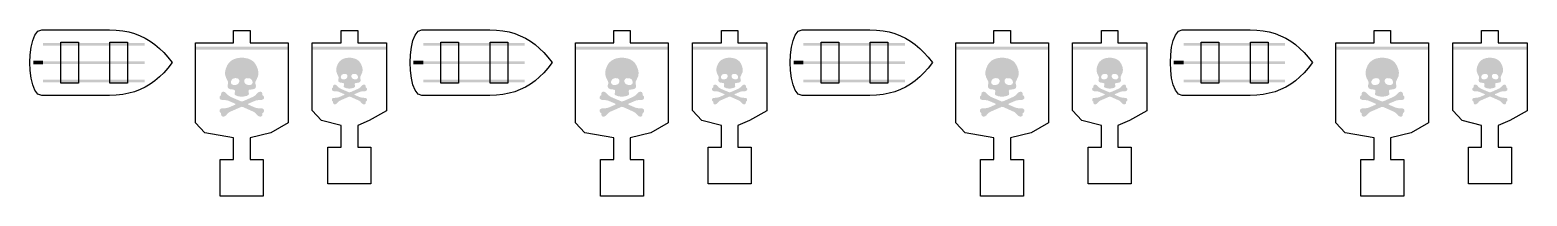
# Model space of a CAD drawing. Header units: millimetres. Extents: x 4 to 247, y 4 to 31.
import ezdxf

# ---------------------------------------------------------------- set-up
doc = ezdxf.new("R2010")
doc.units = ezdxf.units.MM
doc.layers.add('CUT', color=1, linetype='Continuous')
doc.layers.add('RASTER', color=7, linetype='Continuous')

msp = doc.modelspace()

# ---------------------------------------------------------------- hatches: boundary and pattern name
at = {"layer": 'RASTER'}
for points in [[(6, 28.92), (22.5, 28.92), (22.5, 28.48), (6, 28.48)], [(30.8, 28.3), (45.8, 28.3), (45.8, 27.8), (30.8, 27.8)], [(49.8, 28.3), (61.8, 28.3), (61.8, 27.8), (49.8, 27.8)], [(67.8, 28.92), (84.3, 28.92), (84.3, 28.48), (67.8, 28.48)], [(92.6, 28.3), (107.6, 28.3), (107.6, 27.8), (92.6, 27.8)], [(111.6, 28.3), (123.6, 28.3), (123.6, 27.8), (111.6, 27.8)], [(129.6, 28.92), (146.1, 28.92), (146.1, 28.48), (129.6, 28.48)], [(154.4, 28.3), (169.4, 28.3), (169.4, 27.8), (154.4, 27.8)], [(173.4, 28.3), (185.4, 28.3), (185.4, 27.8), (173.4, 27.8)], [(191.4, 28.92), (207.9, 28.92), (207.9, 28.48), (191.4, 28.48)], [(216.2, 28.3), (231.2, 28.3), (231.2, 27.8), (216.2, 27.8)], [(235.2, 28.3), (247.2, 28.3), (247.2, 27.8), (235.2, 27.8)], [(4.4, 26), (6, 26), (6, 25.4), (4.4, 25.4)], [(6, 25.92), (22.5, 25.92), (22.5, 25.48), (6, 25.48)], [(66.2, 26), (67.8, 26), (67.8, 25.4), (66.2, 25.4)], [(67.8, 25.92), (84.3, 25.92), (84.3, 25.48), (67.8, 25.48)], [(128, 26), (129.6, 26), (129.6, 25.4), (128, 25.4)], [(129.6, 25.92), (146.1, 25.92), (146.1, 25.48), (129.6, 25.48)], [(189.8, 26), (191.4, 26), (191.4, 25.4), (189.8, 25.4)], [(191.4, 25.92), (207.9, 25.92), (207.9, 25.48), (191.4, 25.48)], [(6, 22.92), (22.5, 22.92), (22.5, 22.48), (6, 22.48)], [(67.8, 22.92), (84.3, 22.92), (84.3, 22.48), (67.8, 22.48)], [(129.6, 22.92), (146.1, 22.92), (146.1, 22.48), (129.6, 22.48)], [(191.4, 22.92), (207.9, 22.92), (207.9, 22.48), (191.4, 22.48)]]:
    msp.add_hatch(color=7, dxfattribs=at).paths.add_polyline_path(points)
h = msp.add_hatch(color=7, dxfattribs=at)
h.paths.add_polyline_path([(37.983, 26.49), (38.551, 26.5), (39.237, 26.382), (39.657, 26.224), (40.092, 25.955), (40.343, 25.728), (40.68, 25.211), (40.924, 24.575), (41.014, 24.062), (40.949, 23.499), (40.529, 22.587), (40.512, 22.303), (40.612, 21.876), (40.537, 21.599), (40.411, 21.474), (40.22, 21.388), (39.484, 21.27), (39.381, 21.097), (39.456, 20.619), (39.413, 20.461), (39.094, 20.278), (38.476, 20.167), (38.099, 20.167), (37.664, 20.235), (37.245, 20.393), (37.144, 20.494), (37.119, 20.594), (37.194, 20.996), (37.162, 21.215), (37.001, 21.305), (36.375, 21.383), (36.096, 21.532), (35.988, 21.801), (36.006, 22.059), (36.088, 22.328), (36.048, 22.615), (35.744, 23.215), (35.586, 23.761), (35.586, 24.188), (35.676, 24.625), (35.92, 25.236), (36.181, 25.653), (36.619, 26.045), (37.026, 26.266), (37.461, 26.41)])
h.paths.add_polyline_path([(37.227, 23.175), (36.868, 23.082), (36.709, 22.964), (36.551, 22.695), (36.518, 22.507), (36.574, 22.311), (36.684, 22.17), (36.883, 22.067), (37.32, 22.077), (37.536, 22.137), (37.73, 22.27), (37.888, 22.565), (37.883, 22.841), (37.765, 23.05), (37.556, 23.168)])
h.paths.add_polyline_path([(39.061, 23.175), (38.87, 23.09), (38.712, 22.871), (38.712, 22.539), (38.845, 22.296), (39.114, 22.112), (39.506, 22.052), (39.717, 22.067), (39.941, 22.195), (40.044, 22.394), (40.059, 22.58), (39.916, 22.914), (39.758, 23.057), (39.567, 23.143)])
h.paths.add_polyline_path([(35.194, 20.961), (35.417, 20.954), (35.611, 20.871), (36.056, 20.411), (36.475, 20.127), (38.275, 19.363), (38.695, 19.496), (40.207, 20.17), (40.544, 20.411), (40.931, 20.828), (41.072, 20.913), (41.291, 20.971), (41.517, 20.921), (41.65, 20.702), (41.657, 20.408), (41.826, 20.275), (41.911, 20.134), (41.909, 19.875), (41.801, 19.732), (41.519, 19.612), (41.09, 19.614), (40.572, 19.529), (39.373, 19.019), (39.33, 18.936), (39.391, 18.845), (40.496, 18.368), (41.039, 18.257), (41.602, 18.242), (41.801, 18.139), (41.909, 17.996), (41.909, 17.739), (41.826, 17.596), (41.657, 17.463), (41.617, 17.076), (41.426, 16.915), (41.291, 16.9), (41.072, 16.958), (40.906, 17.068), (40.519, 17.486), (40.258, 17.677), (38.468, 18.476), (38.25, 18.508), (36.342, 17.677), (36.081, 17.486), (35.694, 17.068), (35.528, 16.958), (35.309, 16.9), (35.086, 16.953), (34.95, 17.169), (34.943, 17.463), (34.774, 17.596), (34.691, 17.739), (34.691, 17.996), (34.799, 18.139), (34.998, 18.242), (35.561, 18.257), (36.104, 18.368), (37.209, 18.845), (37.27, 18.936), (37.227, 19.019), (36.028, 19.529), (35.51, 19.614), (35.081, 19.612), (34.799, 19.732), (34.691, 19.875), (34.689, 20.134), (34.774, 20.275), (34.943, 20.408), (34.932, 20.594), (35.008, 20.846)])
h = msp.add_hatch(color=7, dxfattribs=at)
h.paths.add_polyline_path([(55.549, 26.492), (55.999, 26.5), (56.542, 26.406), (56.874, 26.281), (57.219, 26.068), (57.417, 25.889), (57.684, 25.479), (57.877, 24.976), (57.949, 24.57), (57.897, 24.125), (57.565, 23.402), (57.551, 23.177), (57.63, 22.839), (57.571, 22.62), (57.471, 22.521), (57.32, 22.453), (56.737, 22.36), (56.655, 22.223), (56.715, 21.845), (56.681, 21.719), (56.429, 21.574), (55.939, 21.486), (55.641, 21.486), (55.297, 21.54), (54.964, 21.665), (54.885, 21.745), (54.865, 21.825), (54.925, 22.143), (54.899, 22.316), (54.771, 22.388), (54.276, 22.449), (54.055, 22.567), (53.97, 22.78), (53.984, 22.985), (54.049, 23.197), (54.017, 23.424), (53.777, 23.9), (53.651, 24.331), (53.651, 24.67), (53.723, 25.016), (53.916, 25.499), (54.123, 25.83), (54.469, 26.14), (54.791, 26.315), (55.135, 26.428)])
h.paths.add_polyline_path([(54.95, 23.868), (54.666, 23.794), (54.541, 23.701), (54.415, 23.488), (54.389, 23.339), (54.433, 23.183), (54.521, 23.072), (54.678, 22.99), (55.024, 22.998), (55.195, 23.046), (55.348, 23.152), (55.474, 23.384), (55.47, 23.603), (55.376, 23.768), (55.211, 23.862)])
h.paths.add_polyline_path([(56.403, 23.868), (56.252, 23.8), (56.126, 23.627), (56.126, 23.365), (56.232, 23.172), (56.445, 23.026), (56.755, 22.979), (56.922, 22.99), (57.099, 23.092), (57.181, 23.249), (57.193, 23.396), (57.079, 23.661), (56.954, 23.774), (56.803, 23.842)])
h.paths.add_polyline_path([(53.341, 22.115), (53.518, 22.109), (53.671, 22.043), (54.023, 21.679), (54.356, 21.455), (55.78, 20.85), (56.112, 20.955), (57.31, 21.488), (57.577, 21.679), (57.883, 22.01), (57.994, 22.077), (58.168, 22.123), (58.347, 22.083), (58.452, 21.91), (58.458, 21.677), (58.591, 21.572), (58.659, 21.461), (58.657, 21.256), (58.571, 21.142), (58.349, 21.047), (58.008, 21.049), (57.599, 20.981), (56.65, 20.577), (56.616, 20.512), (56.663, 20.44), (57.539, 20.062), (57.969, 19.974), (58.414, 19.962), (58.571, 19.881), (58.657, 19.767), (58.657, 19.565), (58.591, 19.451), (58.458, 19.346), (58.426, 19.039), (58.275, 18.912), (58.168, 18.9), (57.994, 18.946), (57.863, 19.033), (57.557, 19.364), (57.35, 19.515), (55.933, 20.147), (55.76, 20.173), (54.25, 19.515), (54.043, 19.364), (53.737, 19.033), (53.606, 18.946), (53.432, 18.9), (53.255, 18.942), (53.148, 19.113), (53.142, 19.346), (53.009, 19.451), (52.943, 19.565), (52.943, 19.767), (53.029, 19.881), (53.186, 19.962), (53.631, 19.974), (54.061, 20.062), (54.937, 20.44), (54.984, 20.512), (54.95, 20.577), (54.001, 20.981), (53.592, 21.049), (53.251, 21.047), (53.029, 21.142), (52.943, 21.256), (52.941, 21.461), (53.009, 21.572), (53.142, 21.677), (53.134, 21.825), (53.194, 22.024)])
h = msp.add_hatch(color=7, dxfattribs=at)
h.paths.add_polyline_path([(99.783, 26.49), (100.351, 26.5), (101.037, 26.382), (101.457, 26.224), (101.892, 25.955), (102.143, 25.728), (102.48, 25.211), (102.724, 24.575), (102.814, 24.062), (102.749, 23.499), (102.329, 22.587), (102.312, 22.303), (102.412, 21.876), (102.337, 21.599), (102.211, 21.474), (102.02, 21.388), (101.284, 21.27), (101.181, 21.097), (101.256, 20.619), (101.213, 20.461), (100.894, 20.278), (100.276, 20.167), (99.899, 20.167), (99.464, 20.235), (99.045, 20.393), (98.944, 20.494), (98.919, 20.594), (98.994, 20.996), (98.962, 21.215), (98.801, 21.305), (98.175, 21.383), (97.896, 21.532), (97.788, 21.801), (97.806, 22.059), (97.888, 22.328), (97.848, 22.615), (97.544, 23.215), (97.386, 23.761), (97.386, 24.188), (97.476, 24.625), (97.72, 25.236), (97.981, 25.653), (98.419, 26.045), (98.826, 26.266), (99.261, 26.41)])
h.paths.add_polyline_path([(99.027, 23.175), (98.668, 23.082), (98.509, 22.964), (98.351, 22.695), (98.318, 22.507), (98.374, 22.311), (98.484, 22.17), (98.683, 22.067), (99.12, 22.077), (99.336, 22.137), (99.53, 22.27), (99.688, 22.565), (99.683, 22.841), (99.565, 23.05), (99.356, 23.168)])
h.paths.add_polyline_path([(100.861, 23.175), (100.67, 23.09), (100.512, 22.871), (100.512, 22.539), (100.645, 22.296), (100.914, 22.112), (101.306, 22.052), (101.517, 22.067), (101.741, 22.195), (101.844, 22.394), (101.859, 22.58), (101.716, 22.914), (101.558, 23.057), (101.367, 23.143)])
h.paths.add_polyline_path([(96.994, 20.961), (97.217, 20.954), (97.411, 20.871), (97.856, 20.411), (98.275, 20.127), (100.075, 19.363), (100.495, 19.496), (102.007, 20.17), (102.344, 20.411), (102.731, 20.828), (102.872, 20.913), (103.091, 20.971), (103.317, 20.921), (103.45, 20.702), (103.457, 20.408), (103.626, 20.275), (103.711, 20.134), (103.709, 19.875), (103.601, 19.732), (103.319, 19.612), (102.89, 19.614), (102.372, 19.529), (101.173, 19.019), (101.13, 18.936), (101.191, 18.845), (102.296, 18.368), (102.839, 18.257), (103.402, 18.242), (103.601, 18.139), (103.709, 17.996), (103.709, 17.739), (103.626, 17.596), (103.457, 17.463), (103.417, 17.076), (103.226, 16.915), (103.091, 16.9), (102.872, 16.958), (102.706, 17.068), (102.319, 17.486), (102.058, 17.677), (100.268, 18.476), (100.05, 18.508), (98.142, 17.677), (97.881, 17.486), (97.494, 17.068), (97.328, 16.958), (97.109, 16.9), (96.886, 16.953), (96.75, 17.169), (96.743, 17.463), (96.574, 17.596), (96.491, 17.739), (96.491, 17.996), (96.599, 18.139), (96.798, 18.242), (97.361, 18.257), (97.904, 18.368), (99.009, 18.845), (99.07, 18.936), (99.027, 19.019), (97.828, 19.529), (97.31, 19.614), (96.881, 19.612), (96.599, 19.732), (96.491, 19.875), (96.489, 20.134), (96.574, 20.275), (96.743, 20.408), (96.732, 20.594), (96.808, 20.846)])
h = msp.add_hatch(color=7, dxfattribs=at)
h.paths.add_polyline_path([(117.349, 26.492), (117.799, 26.5), (118.342, 26.406), (118.674, 26.281), (119.019, 26.068), (119.217, 25.889), (119.484, 25.479), (119.677, 24.976), (119.749, 24.57), (119.697, 24.125), (119.365, 23.402), (119.351, 23.177), (119.43, 22.839), (119.371, 22.62), (119.271, 22.521), (119.12, 22.453), (118.537, 22.36), (118.455, 22.223), (118.515, 21.845), (118.481, 21.719), (118.229, 21.574), (117.739, 21.486), (117.441, 21.486), (117.097, 21.54), (116.764, 21.665), (116.685, 21.745), (116.665, 21.825), (116.725, 22.143), (116.699, 22.316), (116.571, 22.388), (116.076, 22.449), (115.855, 22.567), (115.77, 22.78), (115.784, 22.985), (115.849, 23.197), (115.817, 23.424), (115.577, 23.9), (115.451, 24.331), (115.451, 24.67), (115.523, 25.016), (115.716, 25.499), (115.923, 25.83), (116.269, 26.14), (116.591, 26.315), (116.935, 26.428)])
h.paths.add_polyline_path([(116.75, 23.868), (116.466, 23.794), (116.341, 23.701), (116.215, 23.488), (116.189, 23.339), (116.233, 23.183), (116.321, 23.072), (116.478, 22.99), (116.824, 22.998), (116.995, 23.046), (117.148, 23.152), (117.274, 23.384), (117.27, 23.603), (117.176, 23.768), (117.011, 23.862)])
h.paths.add_polyline_path([(118.203, 23.868), (118.052, 23.8), (117.926, 23.627), (117.926, 23.365), (118.032, 23.172), (118.245, 23.026), (118.555, 22.979), (118.722, 22.99), (118.899, 23.092), (118.981, 23.249), (118.993, 23.396), (118.879, 23.661), (118.754, 23.774), (118.603, 23.842)])
h.paths.add_polyline_path([(115.141, 22.115), (115.318, 22.109), (115.471, 22.043), (115.823, 21.679), (116.156, 21.455), (117.58, 20.85), (117.912, 20.955), (119.11, 21.488), (119.377, 21.679), (119.683, 22.01), (119.794, 22.077), (119.968, 22.123), (120.147, 22.083), (120.252, 21.91), (120.258, 21.677), (120.391, 21.572), (120.459, 21.461), (120.457, 21.256), (120.371, 21.142), (120.149, 21.047), (119.808, 21.049), (119.399, 20.981), (118.45, 20.577), (118.416, 20.512), (118.463, 20.44), (119.339, 20.062), (119.769, 19.974), (120.214, 19.962), (120.371, 19.881), (120.457, 19.767), (120.457, 19.565), (120.391, 19.451), (120.258, 19.346), (120.226, 19.039), (120.075, 18.912), (119.968, 18.9), (119.794, 18.946), (119.663, 19.033), (119.357, 19.364), (119.15, 19.515), (117.733, 20.147), (117.56, 20.173), (116.05, 19.515), (115.843, 19.364), (115.537, 19.033), (115.406, 18.946), (115.232, 18.9), (115.055, 18.942), (114.948, 19.113), (114.942, 19.346), (114.809, 19.451), (114.743, 19.565), (114.743, 19.767), (114.829, 19.881), (114.986, 19.962), (115.431, 19.974), (115.861, 20.062), (116.737, 20.44), (116.784, 20.512), (116.75, 20.577), (115.801, 20.981), (115.392, 21.049), (115.051, 21.047), (114.829, 21.142), (114.743, 21.256), (114.741, 21.461), (114.809, 21.572), (114.942, 21.677), (114.934, 21.825), (114.994, 22.024)])
h = msp.add_hatch(color=7, dxfattribs=at)
h.paths.add_polyline_path([(161.583, 26.49), (162.151, 26.5), (162.837, 26.382), (163.257, 26.224), (163.692, 25.955), (163.943, 25.728), (164.28, 25.211), (164.524, 24.575), (164.614, 24.062), (164.549, 23.499), (164.129, 22.587), (164.112, 22.303), (164.212, 21.876), (164.137, 21.599), (164.011, 21.474), (163.82, 21.388), (163.084, 21.27), (162.981, 21.097), (163.056, 20.619), (163.013, 20.461), (162.694, 20.278), (162.076, 20.167), (161.699, 20.167), (161.264, 20.235), (160.845, 20.393), (160.744, 20.494), (160.719, 20.594), (160.794, 20.996), (160.762, 21.215), (160.601, 21.305), (159.975, 21.383), (159.696, 21.532), (159.588, 21.801), (159.606, 22.059), (159.688, 22.328), (159.648, 22.615), (159.344, 23.215), (159.186, 23.761), (159.186, 24.188), (159.276, 24.625), (159.52, 25.236), (159.781, 25.653), (160.219, 26.045), (160.626, 26.266), (161.061, 26.41)])
h.paths.add_polyline_path([(160.827, 23.175), (160.468, 23.082), (160.309, 22.964), (160.151, 22.695), (160.118, 22.507), (160.174, 22.311), (160.284, 22.17), (160.483, 22.067), (160.92, 22.077), (161.136, 22.137), (161.33, 22.27), (161.488, 22.565), (161.483, 22.841), (161.365, 23.05), (161.156, 23.168)])
h.paths.add_polyline_path([(162.661, 23.175), (162.47, 23.09), (162.312, 22.871), (162.312, 22.539), (162.445, 22.296), (162.714, 22.112), (163.106, 22.052), (163.317, 22.067), (163.541, 22.195), (163.644, 22.394), (163.659, 22.58), (163.516, 22.914), (163.358, 23.057), (163.167, 23.143)])
h.paths.add_polyline_path([(158.794, 20.961), (159.017, 20.954), (159.211, 20.871), (159.656, 20.411), (160.075, 20.127), (161.875, 19.363), (162.295, 19.496), (163.807, 20.17), (164.144, 20.411), (164.531, 20.828), (164.672, 20.913), (164.891, 20.971), (165.117, 20.921), (165.25, 20.702), (165.257, 20.408), (165.426, 20.275), (165.511, 20.134), (165.509, 19.875), (165.401, 19.732), (165.119, 19.612), (164.69, 19.614), (164.172, 19.529), (162.973, 19.019), (162.93, 18.936), (162.991, 18.845), (164.096, 18.368), (164.639, 18.257), (165.202, 18.242), (165.401, 18.139), (165.509, 17.996), (165.509, 17.739), (165.426, 17.596), (165.257, 17.463), (165.217, 17.076), (165.026, 16.915), (164.891, 16.9), (164.672, 16.958), (164.506, 17.068), (164.119, 17.486), (163.858, 17.677), (162.068, 18.476), (161.85, 18.508), (159.942, 17.677), (159.681, 17.486), (159.294, 17.068), (159.128, 16.958), (158.909, 16.9), (158.686, 16.953), (158.55, 17.169), (158.543, 17.463), (158.374, 17.596), (158.291, 17.739), (158.291, 17.996), (158.399, 18.139), (158.598, 18.242), (159.161, 18.257), (159.704, 18.368), (160.809, 18.845), (160.87, 18.936), (160.827, 19.019), (159.628, 19.529), (159.11, 19.614), (158.681, 19.612), (158.399, 19.732), (158.291, 19.875), (158.289, 20.134), (158.374, 20.275), (158.543, 20.408), (158.532, 20.594), (158.608, 20.846)])
h = msp.add_hatch(color=7, dxfattribs=at)
h.paths.add_polyline_path([(179.149, 26.492), (179.599, 26.5), (180.142, 26.406), (180.474, 26.281), (180.819, 26.068), (181.017, 25.889), (181.284, 25.479), (181.477, 24.976), (181.549, 24.57), (181.497, 24.125), (181.165, 23.402), (181.151, 23.177), (181.23, 22.839), (181.171, 22.62), (181.071, 22.521), (180.92, 22.453), (180.337, 22.36), (180.255, 22.223), (180.315, 21.845), (180.281, 21.719), (180.029, 21.574), (179.539, 21.486), (179.241, 21.486), (178.897, 21.54), (178.564, 21.665), (178.485, 21.745), (178.465, 21.825), (178.525, 22.143), (178.499, 22.316), (178.371, 22.388), (177.876, 22.449), (177.655, 22.567), (177.57, 22.78), (177.584, 22.985), (177.649, 23.197), (177.617, 23.424), (177.377, 23.9), (177.251, 24.331), (177.251, 24.67), (177.323, 25.016), (177.516, 25.499), (177.723, 25.83), (178.069, 26.14), (178.391, 26.315), (178.735, 26.428)])
h.paths.add_polyline_path([(178.55, 23.868), (178.266, 23.794), (178.141, 23.701), (178.015, 23.488), (177.989, 23.339), (178.033, 23.183), (178.121, 23.072), (178.278, 22.99), (178.624, 22.998), (178.795, 23.046), (178.948, 23.152), (179.074, 23.384), (179.07, 23.603), (178.976, 23.768), (178.811, 23.862)])
h.paths.add_polyline_path([(180.003, 23.868), (179.852, 23.8), (179.726, 23.627), (179.726, 23.365), (179.832, 23.172), (180.045, 23.026), (180.355, 22.979), (180.522, 22.99), (180.699, 23.092), (180.781, 23.249), (180.793, 23.396), (180.679, 23.661), (180.554, 23.774), (180.403, 23.842)])
h.paths.add_polyline_path([(176.941, 22.115), (177.118, 22.109), (177.271, 22.043), (177.623, 21.679), (177.956, 21.455), (179.38, 20.85), (179.712, 20.955), (180.91, 21.488), (181.177, 21.679), (181.483, 22.01), (181.594, 22.077), (181.768, 22.123), (181.947, 22.083), (182.052, 21.91), (182.058, 21.677), (182.191, 21.572), (182.259, 21.461), (182.257, 21.256), (182.171, 21.142), (181.949, 21.047), (181.608, 21.049), (181.199, 20.981), (180.25, 20.577), (180.216, 20.512), (180.263, 20.44), (181.139, 20.062), (181.569, 19.974), (182.014, 19.962), (182.171, 19.881), (182.257, 19.767), (182.257, 19.565), (182.191, 19.451), (182.058, 19.346), (182.026, 19.039), (181.875, 18.912), (181.768, 18.9), (181.594, 18.946), (181.463, 19.033), (181.157, 19.364), (180.95, 19.515), (179.533, 20.147), (179.36, 20.173), (177.85, 19.515), (177.643, 19.364), (177.337, 19.033), (177.206, 18.946), (177.032, 18.9), (176.855, 18.942), (176.748, 19.113), (176.742, 19.346), (176.609, 19.451), (176.543, 19.565), (176.543, 19.767), (176.629, 19.881), (176.786, 19.962), (177.231, 19.974), (177.661, 20.062), (178.537, 20.44), (178.584, 20.512), (178.55, 20.577), (177.601, 20.981), (177.192, 21.049), (176.851, 21.047), (176.629, 21.142), (176.543, 21.256), (176.541, 21.461), (176.609, 21.572), (176.742, 21.677), (176.734, 21.825), (176.794, 22.024)])
h = msp.add_hatch(color=7, dxfattribs=at)
h.paths.add_polyline_path([(223.383, 26.49), (223.951, 26.5), (224.637, 26.382), (225.057, 26.224), (225.492, 25.955), (225.743, 25.728), (226.08, 25.211), (226.324, 24.575), (226.414, 24.062), (226.349, 23.499), (225.929, 22.587), (225.912, 22.303), (226.012, 21.876), (225.937, 21.599), (225.811, 21.474), (225.62, 21.388), (224.884, 21.27), (224.781, 21.097), (224.856, 20.619), (224.813, 20.461), (224.494, 20.278), (223.876, 20.167), (223.499, 20.167), (223.064, 20.235), (222.645, 20.393), (222.544, 20.494), (222.519, 20.594), (222.594, 20.996), (222.562, 21.215), (222.401, 21.305), (221.775, 21.383), (221.496, 21.532), (221.388, 21.801), (221.406, 22.059), (221.488, 22.328), (221.448, 22.615), (221.144, 23.215), (220.986, 23.761), (220.986, 24.188), (221.076, 24.625), (221.32, 25.236), (221.581, 25.653), (222.019, 26.045), (222.426, 26.266), (222.861, 26.41)])
h.paths.add_polyline_path([(222.627, 23.175), (222.268, 23.082), (222.109, 22.964), (221.951, 22.695), (221.918, 22.507), (221.974, 22.311), (222.084, 22.17), (222.283, 22.067), (222.72, 22.077), (222.936, 22.137), (223.13, 22.27), (223.288, 22.565), (223.283, 22.841), (223.165, 23.05), (222.956, 23.168)])
h.paths.add_polyline_path([(224.461, 23.175), (224.27, 23.09), (224.112, 22.871), (224.112, 22.539), (224.245, 22.296), (224.514, 22.112), (224.906, 22.052), (225.117, 22.067), (225.341, 22.195), (225.444, 22.394), (225.459, 22.58), (225.316, 22.914), (225.158, 23.057), (224.967, 23.143)])
h.paths.add_polyline_path([(220.594, 20.961), (220.817, 20.954), (221.011, 20.871), (221.456, 20.411), (221.875, 20.127), (223.675, 19.363), (224.095, 19.496), (225.607, 20.17), (225.944, 20.411), (226.331, 20.828), (226.472, 20.913), (226.691, 20.971), (226.917, 20.921), (227.05, 20.702), (227.057, 20.408), (227.226, 20.275), (227.311, 20.134), (227.309, 19.875), (227.201, 19.732), (226.919, 19.612), (226.49, 19.614), (225.972, 19.529), (224.773, 19.019), (224.73, 18.936), (224.791, 18.845), (225.896, 18.368), (226.439, 18.257), (227.002, 18.242), (227.201, 18.139), (227.309, 17.996), (227.309, 17.739), (227.226, 17.596), (227.057, 17.463), (227.017, 17.076), (226.826, 16.915), (226.691, 16.9), (226.472, 16.958), (226.306, 17.068), (225.919, 17.486), (225.658, 17.677), (223.868, 18.476), (223.65, 18.508), (221.742, 17.677), (221.481, 17.486), (221.094, 17.068), (220.928, 16.958), (220.709, 16.9), (220.486, 16.953), (220.35, 17.169), (220.343, 17.463), (220.174, 17.596), (220.091, 17.739), (220.091, 17.996), (220.199, 18.139), (220.398, 18.242), (220.961, 18.257), (221.504, 18.368), (222.609, 18.845), (222.67, 18.936), (222.627, 19.019), (221.428, 19.529), (220.91, 19.614), (220.481, 19.612), (220.199, 19.732), (220.091, 19.875), (220.089, 20.134), (220.174, 20.275), (220.343, 20.408), (220.332, 20.594), (220.408, 20.846)])
h = msp.add_hatch(color=7, dxfattribs=at)
h.paths.add_polyline_path([(240.949, 26.492), (241.399, 26.5), (241.942, 26.406), (242.274, 26.281), (242.619, 26.068), (242.817, 25.889), (243.084, 25.479), (243.277, 24.976), (243.349, 24.57), (243.297, 24.125), (242.965, 23.402), (242.951, 23.177), (243.03, 22.839), (242.971, 22.62), (242.871, 22.521), (242.72, 22.453), (242.137, 22.36), (242.055, 22.223), (242.115, 21.845), (242.081, 21.719), (241.829, 21.574), (241.339, 21.486), (241.041, 21.486), (240.697, 21.54), (240.364, 21.665), (240.285, 21.745), (240.265, 21.825), (240.325, 22.143), (240.299, 22.316), (240.171, 22.388), (239.676, 22.449), (239.455, 22.567), (239.37, 22.78), (239.384, 22.985), (239.449, 23.197), (239.417, 23.424), (239.177, 23.9), (239.051, 24.331), (239.051, 24.67), (239.123, 25.016), (239.316, 25.499), (239.523, 25.83), (239.869, 26.14), (240.191, 26.315), (240.535, 26.428)])
h.paths.add_polyline_path([(240.35, 23.868), (240.066, 23.794), (239.941, 23.701), (239.815, 23.488), (239.789, 23.339), (239.833, 23.183), (239.921, 23.072), (240.078, 22.99), (240.424, 22.998), (240.595, 23.046), (240.748, 23.152), (240.874, 23.384), (240.87, 23.603), (240.776, 23.768), (240.611, 23.862)])
h.paths.add_polyline_path([(241.803, 23.868), (241.652, 23.8), (241.526, 23.627), (241.526, 23.365), (241.632, 23.172), (241.845, 23.026), (242.155, 22.979), (242.322, 22.99), (242.499, 23.092), (242.581, 23.249), (242.593, 23.396), (242.479, 23.661), (242.354, 23.774), (242.203, 23.842)])
h.paths.add_polyline_path([(238.741, 22.115), (238.918, 22.109), (239.071, 22.043), (239.423, 21.679), (239.756, 21.455), (241.18, 20.85), (241.512, 20.955), (242.71, 21.488), (242.977, 21.679), (243.283, 22.01), (243.394, 22.077), (243.568, 22.123), (243.747, 22.083), (243.852, 21.91), (243.858, 21.677), (243.991, 21.572), (244.059, 21.461), (244.057, 21.256), (243.971, 21.142), (243.749, 21.047), (243.408, 21.049), (242.999, 20.981), (242.05, 20.577), (242.016, 20.512), (242.063, 20.44), (242.939, 20.062), (243.369, 19.974), (243.814, 19.962), (243.971, 19.881), (244.057, 19.767), (244.057, 19.565), (243.991, 19.451), (243.858, 19.346), (243.826, 19.039), (243.675, 18.912), (243.568, 18.9), (243.394, 18.946), (243.263, 19.033), (242.957, 19.364), (242.75, 19.515), (241.333, 20.147), (241.16, 20.173), (239.65, 19.515), (239.443, 19.364), (239.137, 19.033), (239.006, 18.946), (238.832, 18.9), (238.655, 18.942), (238.548, 19.113), (238.542, 19.346), (238.409, 19.451), (238.343, 19.565), (238.343, 19.767), (238.429, 19.881), (238.586, 19.962), (239.031, 19.974), (239.461, 20.062), (240.337, 20.44), (240.384, 20.512), (240.35, 20.577), (239.401, 20.981), (238.992, 21.049), (238.651, 21.047), (238.429, 21.142), (238.343, 21.256), (238.341, 21.461), (238.409, 21.572), (238.542, 21.677), (238.534, 21.825), (238.594, 22.024)])

# ---------------------------------------------------------------- linework, layer by layer
at = {"layer": 'CUT'}
for points in [[(5.775, 31.037), (16.802, 31.037), (17.904, 30.999), (18.95, 30.884), (19.941, 30.694), (20.88, 30.429), (21.771, 30.091), (22.615, 29.681), (23.418, 29.2), (24.181, 28.65), (24.909, 28.031), (25.603, 27.347), (26.27, 26.596), (26.975, 25.7), (26.27, 24.804), (25.603, 24.053), (24.909, 23.369), (24.181, 22.75), (23.418, 22.2), (22.615, 21.719), (21.771, 21.309), (20.88, 20.971), (19.941, 20.706), (18.95, 20.516), (17.904, 20.401), (16.802, 20.363), (5.775, 20.363), (5.166, 20.589), (4.68, 21.2), (4.319, 22.083), (4.064, 23.172), (3.913, 24.401), (3.862, 25.7), (3.913, 26.999), (4.064, 28.228), (4.319, 29.317), (4.68, 30.2), (5.166, 30.811)], [(36.96, 30.94), (39.64, 30.94), (39.64, 28.94), (45.84, 28.94), (45.84, 15.877), (43.015, 14.262), (39.64, 13.468), (39.64, 9.94), (41.79, 9.94), (41.79, 3.96), (34.81, 3.96), (34.81, 9.94), (36.96, 9.94), (36.96, 13.466), (32.28, 14.263), (30.76, 15.884), (30.76, 28.94), (36.96, 28.94)], [(54.46, 30.94), (57.14, 30.94), (57.14, 28.94), (61.84, 28.94), (61.84, 17.877), (59.018, 16.264), (57.14, 15.473), (57.14, 11.94), (59.29, 11.94), (59.29, 5.96), (52.31, 5.96), (52.31, 11.94), (54.46, 11.94), (54.46, 15.469), (51.279, 16.264), (49.76, 17.884), (49.76, 28.94), (54.46, 28.94)], [(67.575, 31.037), (78.602, 31.037), (79.704, 30.999), (80.75, 30.884), (81.741, 30.694), (82.68, 30.429), (83.571, 30.091), (84.415, 29.681), (85.218, 29.2), (85.981, 28.65), (86.709, 28.031), (87.403, 27.347), (88.07, 26.596), (88.775, 25.7), (88.07, 24.804), (87.403, 24.053), (86.709, 23.369), (85.981, 22.75), (85.218, 22.2), (84.415, 21.719), (83.571, 21.309), (82.68, 20.971), (81.741, 20.706), (80.75, 20.516), (79.704, 20.401), (78.602, 20.363), (67.575, 20.363), (66.966, 20.589), (66.48, 21.2), (66.119, 22.083), (65.864, 23.172), (65.713, 24.401), (65.662, 25.7), (65.713, 26.999), (65.864, 28.228), (66.119, 29.317), (66.48, 30.2), (66.966, 30.811)], [(98.76, 30.94), (101.44, 30.94), (101.44, 28.94), (107.64, 28.94), (107.64, 15.877), (104.815, 14.262), (101.44, 13.468), (101.44, 9.94), (103.59, 9.94), (103.59, 3.96), (96.61, 3.96), (96.61, 9.94), (98.76, 9.94), (98.76, 13.466), (94.08, 14.263), (92.56, 15.884), (92.56, 28.94), (98.76, 28.94)], [(116.26, 30.94), (118.94, 30.94), (118.94, 28.94), (123.64, 28.94), (123.64, 17.877), (120.818, 16.264), (118.94, 15.473), (118.94, 11.94), (121.09, 11.94), (121.09, 5.96), (114.11, 5.96), (114.11, 11.94), (116.26, 11.94), (116.26, 15.469), (113.079, 16.264), (111.56, 17.884), (111.56, 28.94), (116.26, 28.94)], [(129.375, 31.037), (140.402, 31.037), (141.504, 30.999), (142.55, 30.884), (143.541, 30.694), (144.48, 30.429), (145.371, 30.091), (146.215, 29.681), (147.018, 29.2), (147.781, 28.65), (148.509, 28.031), (149.203, 27.347), (149.87, 26.596), (150.575, 25.7), (149.87, 24.804), (149.203, 24.053), (148.509, 23.369), (147.781, 22.75), (147.018, 22.2), (146.215, 21.719), (145.371, 21.309), (144.48, 20.971), (143.541, 20.706), (142.55, 20.516), (141.504, 20.401), (140.402, 20.363), (129.375, 20.363), (128.766, 20.589), (128.28, 21.2), (127.919, 22.083), (127.664, 23.172), (127.513, 24.401), (127.462, 25.7), (127.513, 26.999), (127.664, 28.228), (127.919, 29.317), (128.28, 30.2), (128.766, 30.811)], [(160.56, 30.94), (163.24, 30.94), (163.24, 28.94), (169.44, 28.94), (169.44, 15.877), (166.615, 14.262), (163.24, 13.468), (163.24, 9.94), (165.39, 9.94), (165.39, 3.96), (158.41, 3.96), (158.41, 9.94), (160.56, 9.94), (160.56, 13.466), (155.88, 14.263), (154.36, 15.884), (154.36, 28.94), (160.56, 28.94)], [(178.06, 30.94), (180.74, 30.94), (180.74, 28.94), (185.44, 28.94), (185.44, 17.877), (182.618, 16.264), (180.74, 15.473), (180.74, 11.94), (182.89, 11.94), (182.89, 5.96), (175.91, 5.96), (175.91, 11.94), (178.06, 11.94), (178.06, 15.469), (174.879, 16.264), (173.36, 17.884), (173.36, 28.94), (178.06, 28.94)], [(191.175, 31.037), (202.202, 31.037), (203.304, 30.999), (204.35, 30.884), (205.341, 30.694), (206.28, 30.429), (207.171, 30.091), (208.015, 29.681), (208.818, 29.2), (209.581, 28.65), (210.309, 28.031), (211.003, 27.347), (211.67, 26.596), (212.375, 25.7), (211.67, 24.804), (211.003, 24.053), (210.309, 23.369), (209.581, 22.75), (208.818, 22.2), (208.015, 21.719), (207.171, 21.309), (206.28, 20.971), (205.341, 20.706), (204.35, 20.516), (203.304, 20.401), (202.202, 20.363), (191.175, 20.363), (190.566, 20.589), (190.08, 21.2), (189.719, 22.083), (189.464, 23.172), (189.313, 24.401), (189.262, 25.7), (189.313, 26.999), (189.464, 28.228), (189.719, 29.317), (190.08, 30.2), (190.566, 30.811)], [(222.36, 30.94), (225.04, 30.94), (225.04, 28.94), (231.24, 28.94), (231.24, 15.877), (228.415, 14.262), (225.04, 13.468), (225.04, 9.94), (227.19, 9.94), (227.19, 3.96), (220.21, 3.96), (220.21, 9.94), (222.36, 9.94), (222.36, 13.466), (217.68, 14.263), (216.16, 15.884), (216.16, 28.94), (222.36, 28.94)], [(239.86, 30.94), (242.54, 30.94), (242.54, 28.94), (247.24, 28.94), (247.24, 17.877), (244.418, 16.264), (242.54, 15.473), (242.54, 11.94), (244.69, 11.94), (244.69, 5.96), (237.71, 5.96), (237.71, 11.94), (239.86, 11.94), (239.86, 15.469), (236.679, 16.264), (235.16, 17.884), (235.16, 28.94), (239.86, 28.94)], [(8.862, 29.063), (11.738, 29.063), (11.738, 22.338), (8.862, 22.338)], [(16.863, 29.063), (19.738, 29.063), (19.738, 22.338), (16.863, 22.338)], [(70.663, 29.063), (73.538, 29.063), (73.538, 22.338), (70.663, 22.338)], [(78.663, 29.063), (81.538, 29.063), (81.538, 22.338), (78.663, 22.338)], [(132.462, 29.063), (135.338, 29.063), (135.338, 22.338), (132.462, 22.338)], [(140.462, 29.063), (143.338, 29.063), (143.338, 22.338), (140.462, 22.338)], [(194.263, 29.063), (197.138, 29.063), (197.138, 22.338), (194.263, 22.338)], [(202.263, 29.063), (205.138, 29.063), (205.138, 22.338), (202.263, 22.338)]]:
    msp.add_lwpolyline(points, close=True, dxfattribs=at)

doc.saveas('drawing.dxf')
